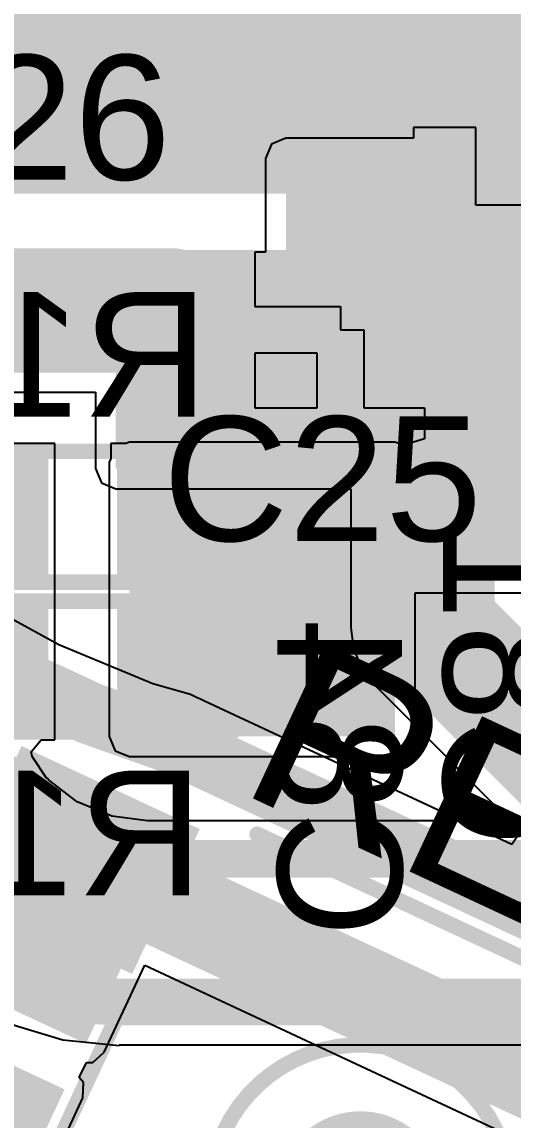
# Model space of a CAD drawing. Header units: millimetres. Extents: x -41 to 155, y -111 to 87.
# Drawn here: x -15.79 to -11.79, y -27.71 to -18.75 of the extents above; entities that cross this region are included whole.
import ezdxf

# ---------------------------------------------------------------- set-up
doc = ezdxf.new("R2010")
doc.units = ezdxf.units.MM
for name, color, linetype in [('BottomLayer', 5, 'Continuous'), ('BottomOverlay', 54, 'Continuous'), ('BottomPaste', 16, 'Continuous'), ('BottomSolder', 6, 'Continuous'), ('Mechanical1', 6, 'Continuous'), ('Mechanical2', 216, 'Continuous'), ('TopLayer', 1, 'Continuous'), ('TopOverlay', 2, 'Continuous'), ('TopPaste', 8, 'Continuous'), ('TopSolder', 216, 'Continuous')]:
    doc.layers.add(name, color=color, linetype=linetype)
doc.styles.add('Arial', font='', dxfattribs={"height": 0.2})
doc.styles.get('Arial').set_extended_font_data('Arial')

# ---------------------------------------------------------------- blocks, each defined once
blk = doc.blocks.new('R___0603_B_7')
at = {"layer": 'BottomLayer'}
for points in [[(-1.143, -0.4445), (-1.143, 0.4445), (-0.381, 0.4445), (-0.381, -0.4445)], [(0.381, -0.4445), (0.381, 0.4445), (1.143, 0.4445), (1.143, -0.4445)]]:
    blk.add_hatch(color=5, dxfattribs=at).paths.add_polyline_path(points)
at = {"layer": 'BottomPaste'}
for points in [[(-1.143, -0.4445), (-1.143, 0.4445), (-0.381, 0.4445), (-0.381, -0.4445)], [(0.381, -0.4445), (0.381, 0.4445), (1.143, 0.4445), (1.143, -0.4445)]]:
    blk.add_hatch(color=16, dxfattribs=at).paths.add_polyline_path(points)
at = {"layer": 'BottomSolder'}
for points in [[(-1.2446, -0.5461), (-1.2446, 0.5461), (-0.2794, 0.5461), (-0.2794, -0.5461)], [(0.2794, -0.5461), (0.2794, 0.5461), (1.2446, 0.5461), (1.2446, -0.5461)]]:
    blk.add_hatch(color=6, dxfattribs=at).paths.add_polyline_path(points)
at = {"layer": 'BottomOverlay', "const_width": 0.127}
for points in [[(-1.2192, 0.5334), (-1.2192, -0.5334)], [(1.2192, 0.5334), (-1.2192, 0.5334)], [(1.2192, 0.5334), (1.2192, -0.5334)], [(1.2192, -0.5334), (-1.2192, -0.5334)]]:
    blk.add_lwpolyline(points, dxfattribs=at)
at = {"layer": 'BottomOverlay', "const_width": 0.0635}
for points in [[(-1.25095, 0.5334, 1), (-1.18745, 0.5334, 1)], [(-1.25095, 0.5334, 1), (-1.18745, 0.5334, 1)], [(1.18745, 0.5334, 1), (1.25095, 0.5334, 1)], [(1.18745, 0.5334, 1), (1.25095, 0.5334, 1)], [(-1.25095, -0.5334, 1), (-1.18745, -0.5334, 1)], [(-1.25095, -0.5334, 1), (-1.18745, -0.5334, 1)], [(1.18745, -0.5334, 1), (1.25095, -0.5334, 1)], [(1.18745, -0.5334, 1), (1.25095, -0.5334, 1)]]:
    blk.add_lwpolyline(points, format="xyb", close=True, dxfattribs=at)
blk = doc.blocks.new('C___0603_12')
at = {"layer": 'TopLayer'}
for points in [[(-0.381, 0.4445), (-0.381, -0.4445), (-1.143, -0.4445), (-1.143, 0.4445)], [(1.143, 0.4445), (1.143, -0.4445), (0.381, -0.4445), (0.381, 0.4445)]]:
    blk.add_hatch(color=1, dxfattribs=at).paths.add_polyline_path(points)
at = {"layer": 'TopPaste'}
for points in [[(-0.381, 0.4445), (-0.381, -0.4445), (-1.143, -0.4445), (-1.143, 0.4445)], [(1.143, 0.4445), (1.143, -0.4445), (0.381, -0.4445), (0.381, 0.4445)]]:
    blk.add_hatch(color=8, dxfattribs=at).paths.add_polyline_path(points)
at = {"layer": 'TopSolder'}
for points in [[(-0.321, 0.5045), (-0.321, -0.5045), (-1.203, -0.5045), (-1.203, 0.5045)], [(1.203, 0.5045), (1.203, -0.5045), (0.321, -0.5045), (0.321, 0.5045)]]:
    blk.add_hatch(color=216, dxfattribs=at).paths.add_polyline_path(points)
at = {"layer": 'TopOverlay', "const_width": 0.127}
for points in [[(-1.2446, -0.5334), (-1.2446, 0.5334)], [(-0.4572, 0.5334), (-1.2446, 0.5334)], [(1.2446, 0.5334), (0.4572, 0.5334)], [(1.2446, -0.5334), (1.2446, 0.5334)], [(-0.4572, -0.5334), (-1.2446, -0.5334)], [(1.2446, -0.5334), (0.4572, -0.5334)]]:
    blk.add_lwpolyline(points, dxfattribs=at)
at = {"layer": 'TopOverlay', "const_width": 0.0635}
for points in [[(-1.2764, 0.5334, 1), (-1.2128, 0.5334, 1)], [(-1.2764, 0.5334, 1), (-1.2128, 0.5334, 1)], [(-0.4889, 0.5334, 1), (-0.4254, 0.5334, 1)], [(0.4254, 0.5334, 1), (0.4889, 0.5334, 1)], [(1.2128, 0.5334, 1), (1.2764, 0.5334, 1)], [(1.2128, 0.5334, 1), (1.2764, 0.5334, 1)], [(-1.2764, -0.5334, 1), (-1.2128, -0.5334, 1)], [(-1.2764, -0.5334, 1), (-1.2128, -0.5334, 1)], [(-0.4889, -0.5334, 1), (-0.4254, -0.5334, 1)], [(0.4254, -0.5334, 1), (0.4889, -0.5334, 1)], [(1.2128, -0.5334, 1), (1.2764, -0.5334, 1)], [(1.2128, -0.5334, 1), (1.2764, -0.5334, 1)]]:
    blk.add_lwpolyline(points, format="xyb", close=True, dxfattribs=at)
blk = doc.blocks.new('C___0603_13')
at = {"layer": 'TopLayer'}
for points in [[(-0.381, 0.4445), (-0.381, -0.4445), (-1.143, -0.4445), (-1.143, 0.4445)], [(1.143, 0.4445), (1.143, -0.4445), (0.381, -0.4445), (0.381, 0.4445)]]:
    blk.add_hatch(color=1, dxfattribs=at).paths.add_polyline_path(points)
at = {"layer": 'TopPaste'}
for points in [[(-0.381, 0.4445), (-0.381, -0.4445), (-1.143, -0.4445), (-1.143, 0.4445)], [(1.143, 0.4445), (1.143, -0.4445), (0.381, -0.4445), (0.381, 0.4445)]]:
    blk.add_hatch(color=8, dxfattribs=at).paths.add_polyline_path(points)
at = {"layer": 'TopSolder'}
for points in [[(-0.321, 0.5045), (-0.321, -0.5045), (-1.203, -0.5045), (-1.203, 0.5045)], [(1.203, 0.5045), (1.203, -0.5045), (0.321, -0.5045), (0.321, 0.5045)]]:
    blk.add_hatch(color=216, dxfattribs=at).paths.add_polyline_path(points)
at = {"layer": 'TopOverlay', "const_width": 0.127}
for points in [[(-1.2446, -0.5334), (-1.2446, 0.5334)], [(-0.4572, 0.5334), (-1.2446, 0.5334)], [(1.2446, 0.5334), (0.4572, 0.5334)], [(1.2446, -0.5334), (1.2446, 0.5334)], [(-0.4572, -0.5334), (-1.2446, -0.5334)], [(1.2446, -0.5334), (0.4572, -0.5334)]]:
    blk.add_lwpolyline(points, dxfattribs=at)
at = {"layer": 'TopOverlay', "const_width": 0.0635}
for points in [[(-1.2764, 0.5334, 1), (-1.2128, 0.5334, 1)], [(-1.2764, 0.5334, 1), (-1.2128, 0.5334, 1)], [(-0.4889, 0.5334, 1), (-0.4254, 0.5334, 1)], [(0.4254, 0.5334, 1), (0.4889, 0.5334, 1)], [(1.2128, 0.5334, 1), (1.2764, 0.5334, 1)], [(1.2128, 0.5334, 1), (1.2764, 0.5334, 1)], [(-1.2764, -0.5334, 1), (-1.2128, -0.5334, 1)], [(-1.2764, -0.5334, 1), (-1.2128, -0.5334, 1)], [(-0.4889, -0.5334, 1), (-0.4254, -0.5334, 1)], [(0.4254, -0.5334, 1), (0.4889, -0.5334, 1)], [(1.2128, -0.5334, 1), (1.2764, -0.5334, 1)], [(1.2128, -0.5334, 1), (1.2764, -0.5334, 1)]]:
    blk.add_lwpolyline(points, format="xyb", close=True, dxfattribs=at)
blk = doc.blocks.new('R___0603_B_18')
at = {"layer": 'BottomLayer'}
for points in [[(-1.143, -0.4445), (-1.143, 0.4445), (-0.381, 0.4445), (-0.381, -0.4445)], [(0.381, -0.4445), (0.381, 0.4445), (1.143, 0.4445), (1.143, -0.4445)]]:
    blk.add_hatch(color=5, dxfattribs=at).paths.add_polyline_path(points)
at = {"layer": 'BottomPaste'}
for points in [[(-1.143, -0.4445), (-1.143, 0.4445), (-0.381, 0.4445), (-0.381, -0.4445)], [(0.381, -0.4445), (0.381, 0.4445), (1.143, 0.4445), (1.143, -0.4445)]]:
    blk.add_hatch(color=16, dxfattribs=at).paths.add_polyline_path(points)
at = {"layer": 'BottomSolder'}
for points in [[(-1.2446, -0.5461), (-1.2446, 0.5461), (-0.2794, 0.5461), (-0.2794, -0.5461)], [(0.2794, -0.5461), (0.2794, 0.5461), (1.2446, 0.5461), (1.2446, -0.5461)]]:
    blk.add_hatch(color=6, dxfattribs=at).paths.add_polyline_path(points)
at = {"layer": 'BottomOverlay', "const_width": 0.127}
for points in [[(-1.2192, 0.5334), (-1.2192, -0.5334)], [(1.2192, 0.5334), (-1.2192, 0.5334)], [(1.2192, 0.5334), (1.2192, -0.5334)], [(1.2192, -0.5334), (-1.2192, -0.5334)]]:
    blk.add_lwpolyline(points, dxfattribs=at)
at = {"layer": 'BottomOverlay', "const_width": 0.0635}
for points in [[(-1.25095, 0.5334, 1), (-1.18745, 0.5334, 1)], [(-1.25095, 0.5334, 1), (-1.18745, 0.5334, 1)], [(1.18745, 0.5334, 1), (1.25095, 0.5334, 1)], [(1.18745, 0.5334, 1), (1.25095, 0.5334, 1)], [(-1.25095, -0.5334, 1), (-1.18745, -0.5334, 1)], [(-1.25095, -0.5334, 1), (-1.18745, -0.5334, 1)], [(1.18745, -0.5334, 1), (1.25095, -0.5334, 1)], [(1.18745, -0.5334, 1), (1.25095, -0.5334, 1)]]:
    blk.add_lwpolyline(points, format="xyb", close=True, dxfattribs=at)
blk = doc.blocks.new('CAP_0603_B_57')
at = {"layer": 'BottomLayer'}
for points in [[(-1.143, -0.4445), (-1.143, 0.4445), (-0.381, 0.4445), (-0.381, -0.4445)], [(0.381, -0.4445), (0.381, 0.4445), (1.143, 0.4445), (1.143, -0.4445)]]:
    blk.add_hatch(color=5, dxfattribs=at).paths.add_polyline_path(points)
at = {"layer": 'BottomPaste'}
for points in [[(-1.143, -0.4445), (-1.143, 0.4445), (-0.381, 0.4445), (-0.381, -0.4445)], [(0.381, -0.4445), (0.381, 0.4445), (1.143, 0.4445), (1.143, -0.4445)]]:
    blk.add_hatch(color=16, dxfattribs=at).paths.add_polyline_path(points)
at = {"layer": 'BottomSolder'}
for points in [[(-1.203, -0.5045), (-1.203, 0.5045), (-0.321, 0.5045), (-0.321, -0.5045)], [(0.321, -0.5045), (0.321, 0.5045), (1.203, 0.5045), (1.203, -0.5045)]]:
    blk.add_hatch(color=6, dxfattribs=at).paths.add_polyline_path(points)
at = {"layer": 'BottomOverlay', "const_width": 0.127}
for points in [[(-0.4572, 0.5334), (-1.2446, 0.5334)], [(-1.2446, -0.5334), (-1.2446, 0.5334)], [(1.2446, 0.5334), (0.4572, 0.5334)], [(1.2446, -0.5334), (1.2446, 0.5334)], [(-0.4572, -0.5334), (-1.2446, -0.5334)], [(1.2446, -0.5334), (0.4572, -0.5334)]]:
    blk.add_lwpolyline(points, dxfattribs=at)
at = {"layer": 'BottomOverlay', "const_width": 0.0635}
for points in [[(-1.2764, 0.5334, 1), (-1.2128, 0.5334, 1)], [(-1.2764, 0.5334, 1), (-1.2128, 0.5334, 1)], [(-0.4889, 0.5334, 1), (-0.4254, 0.5334, 1)], [(0.4254, 0.5334, 1), (0.4889, 0.5334, 1)], [(1.2128, 0.5334, 1), (1.2764, 0.5334, 1)], [(1.2128, 0.5334, 1), (1.2764, 0.5334, 1)], [(-1.2764, -0.5334, 1), (-1.2128, -0.5334, 1)], [(-1.2764, -0.5334, 1), (-1.2128, -0.5334, 1)], [(-0.4889, -0.5334, 1), (-0.4254, -0.5334, 1)], [(0.4254, -0.5334, 1), (0.4889, -0.5334, 1)], [(1.2128, -0.5334, 1), (1.2764, -0.5334, 1)], [(1.2128, -0.5334, 1), (1.2764, -0.5334, 1)]]:
    blk.add_lwpolyline(points, format="xyb", close=True, dxfattribs=at)
blk = doc.blocks.new('C___0603_B_67')
at = {"layer": 'BottomLayer'}
for points in [[(-1.143, -0.4445), (-1.143, 0.4445), (-0.381, 0.4445), (-0.381, -0.4445)], [(0.381, -0.4445), (0.381, 0.4445), (1.143, 0.4445), (1.143, -0.4445)]]:
    blk.add_hatch(color=5, dxfattribs=at).paths.add_polyline_path(points)
at = {"layer": 'BottomPaste'}
for points in [[(-1.143, -0.4445), (-1.143, 0.4445), (-0.381, 0.4445), (-0.381, -0.4445)], [(0.381, -0.4445), (0.381, 0.4445), (1.143, 0.4445), (1.143, -0.4445)]]:
    blk.add_hatch(color=16, dxfattribs=at).paths.add_polyline_path(points)
at = {"layer": 'BottomSolder'}
for points in [[(-1.203, -0.5045), (-1.203, 0.5045), (-0.321, 0.5045), (-0.321, -0.5045)], [(0.321, -0.5045), (0.321, 0.5045), (1.203, 0.5045), (1.203, -0.5045)]]:
    blk.add_hatch(color=6, dxfattribs=at).paths.add_polyline_path(points)
at = {"layer": 'BottomOverlay', "const_width": 0.127}
for points in [[(-0.4572, 0.5334), (-1.2446, 0.5334)], [(-1.2446, -0.5334), (-1.2446, 0.5334)], [(1.2446, 0.5334), (0.4572, 0.5334)], [(1.2446, -0.5334), (1.2446, 0.5334)], [(-0.4572, -0.5334), (-1.2446, -0.5334)], [(1.2446, -0.5334), (0.4572, -0.5334)]]:
    blk.add_lwpolyline(points, dxfattribs=at)
at = {"layer": 'BottomOverlay', "const_width": 0.0635}
for points in [[(-1.2764, 0.5334, 1), (-1.2128, 0.5334, 1)], [(-1.2764, 0.5334, 1), (-1.2128, 0.5334, 1)], [(-0.4889, 0.5334, 1), (-0.4254, 0.5334, 1)], [(0.4254, 0.5334, 1), (0.4889, 0.5334, 1)], [(1.2128, 0.5334, 1), (1.2764, 0.5334, 1)], [(1.2128, 0.5334, 1), (1.2764, 0.5334, 1)], [(-1.2764, -0.5334, 1), (-1.2128, -0.5334, 1)], [(-1.2764, -0.5334, 1), (-1.2128, -0.5334, 1)], [(-0.4889, -0.5334, 1), (-0.4254, -0.5334, 1)], [(0.4254, -0.5334, 1), (0.4889, -0.5334, 1)], [(1.2128, -0.5334, 1), (1.2764, -0.5334, 1)], [(1.2128, -0.5334, 1), (1.2764, -0.5334, 1)]]:
    blk.add_lwpolyline(points, format="xyb", close=True, dxfattribs=at)
blk = doc.blocks.new('TS_1109S_C_B_78')
at = {"layer": 'TopLayer'}
for points in [[(-3.95, 2.05), (-2.55, 2.05), (-2.55, 0.95), (-3.95, 0.95)], [(2.55, 2.05), (3.95, 2.05), (3.95, 0.95), (2.55, 0.95)], [(-3.95, -0.95), (-2.55, -0.95), (-2.55, -2.05), (-3.95, -2.05)], [(2.55, -0.95), (3.95, -0.95), (3.95, -2.05), (2.55, -2.05)]]:
    blk.add_hatch(color=1, dxfattribs=at).paths.add_polyline_path(points)
at = {"layer": 'TopPaste'}
for points in [[(-3.95, 2.05), (-2.55, 2.05), (-2.55, 0.95), (-3.95, 0.95)], [(2.55, 2.05), (3.95, 2.05), (3.95, 0.95), (2.55, 0.95)], [(-3.95, -0.95), (-2.55, -0.95), (-2.55, -2.05), (-3.95, -2.05)], [(2.55, -0.95), (3.95, -0.95), (3.95, -2.05), (2.55, -2.05)]]:
    blk.add_hatch(color=8, dxfattribs=at).paths.add_polyline_path(points)
at = {"layer": 'TopSolder'}
for points in [[(-4.0516, 2.1516), (-2.4484, 2.1516), (-2.4484, 0.8484), (-4.0516, 0.8484)], [(2.4484, 2.1516), (4.0516, 2.1516), (4.0516, 0.8484), (2.4484, 0.8484)], [(-4.0516, -0.8484), (-2.4484, -0.8484), (-2.4484, -2.1516), (-4.0516, -2.1516)], [(2.4484, -0.8484), (4.0516, -0.8484), (4.0516, -2.1516), (2.4484, -2.1516)]]:
    blk.add_hatch(color=216, dxfattribs=at).paths.add_polyline_path(points)
at = {"layer": 'TopOverlay', "const_width": 0.127}
for points in [[(-2.0066, 2.3114), (2.0574, 2.3114)], [(-2.413, -0.7112), (-2.413, 0.7112)], [(2.413, -0.7112), (2.413, 0.7112)], [(-2.0066, -2.3114), (2.0574, -2.3114)]]:
    blk.add_lwpolyline(points, dxfattribs=at)
at = {"layer": 'TopOverlay'}
for points, const_width in [([(-2.0384, 2.3114, 1), (-1.9749, 2.3114, 1)], 0.0635), ([(2.0256, 2.3114, 1), (2.0891, 2.3114, 1)], 0.0635), ([(1.2258, 0, 1), (-1.2258, 0, 1)], 0.127), ([(-2.4447, 0.7112, 1), (-2.3812, 0.7112, 1)], 0.0635), ([(2.3813, 0.7112, 1), (2.4447, 0.7112, 1)], 0.0635), ([(0.5571, 0, 1), (-0.5571, 0, 1)], 0.254), ([(-0.6206, 0, 1), (-0.4936, 0, 1)], 0.127), ([(0.4936, 0, 1), (0.6206, 0, 1)], 0.127), ([(-1.2575, 0, 1), (-1.194, 0, 1)], 0.0635), ([(1.194, 0, 1), (1.2575, 0, 1)], 0.0635), ([(-2.4448, -0.7112, 1), (-2.3813, -0.7112, 1)], 0.0635), ([(2.3813, -0.7112, 1), (2.4448, -0.7112, 1)], 0.0635), ([(-2.0384, -2.3114, 1), (-1.9749, -2.3114, 1)], 0.0635), ([(2.0257, -2.3114, 1), (2.0892, -2.3114, 1)], 0.0635)]:
    blk.add_lwpolyline(points, format="xyb", close=True, dxfattribs=dict(at, const_width=const_width))

msp = doc.modelspace()

# ---------------------------------------------------------------- hatches: boundary and pattern name
at = {"layer": 'BottomLayer'}
for points in [[(-13.6373, -21.0981), (-10.1365, -21.0981), (-10.1365, -19.8683), (-13.6373, -19.8683)], [(-12.3419, -22.1543), (-8.9985, -22.1543), (-8.9985, -21.3923), (-12.3419, -21.3923)], [(-14.9129, -24.58), (-12.7483, -24.58), (-12.7483, -22.3448), (-14.9129, -22.3448)], [(-14.7828, -23.244), (-10.1365, -23.244), (-10.1365, -22.355), (-14.7828, -22.355)]]:
    msp.add_hatch(color=5, dxfattribs=at).paths.add_polyline_path(points)
at = {"layer": 'TopLayer'}
for points in [[(-17.018, -20.1549), (-10.3251, -20.1549), (-10.3251, -16.6515), (-17.018, -16.6515)], [(-14.4653, -19.8648), (-8.9498, -19.8648), (-8.9498, -19.5148), (-14.4653, -19.5148)], [(-15.0241, -21.1074), (-8.9498, -21.1074), (-8.9498, -20.6148), (-15.0241, -20.6148)], [(-15.0241, -22.3962), (-9.8679, -22.3962), (-9.8679, -20.6148), (-15.0241, -20.6148)], [(-17.2825, -26.1461), (-15.2677, -27.0856), (-14.4749, -25.3854), (-16.4897, -24.4459)], [(-18.2224, -28.1618), (-16.2077, -29.1013), (-15.4415, -27.4582), (-17.4562, -26.5188)]]:
    msp.add_hatch(color=1, dxfattribs=at).paths.add_polyline_path(points)

# ---------------------------------------------------------------- linework, layer by layer
at = {"layer": 'BottomLayer'}
for p, q in [((-12.0879, -19.6143), (-12.5959, -19.6143)), ((-12.5959, -19.6143), (-12.5959, -19.7033)), ((-12.0879, -20.2493), (-12.0879, -19.6143)), ((-13.7539, -19.7517), (-13.8023, -19.8683)), ((-13.6373, -19.7033), (-13.7539, -19.7517)), ((-12.5959, -19.7033), (-13.6373, -19.7033)), ((-13.8023, -19.8683), (-13.8023, -20.6303)), ((-11.7069, -20.2493), (-12.0879, -20.2493)), ((-13.8023, -20.6303), (-13.8913, -20.6303)), ((-13.8913, -20.6303), (-13.8913, -21.0748)), ((-13.8913, -21.0748), (-13.1928, -21.0748)), ((-13.1928, -21.0748), (-13.1928, -21.2653)), ((-13.1928, -21.2653), (-13.0023, -21.2653)), ((-13.0023, -21.2653), (-13.0023, -21.9003)), ((-13.3833, -21.4558), (-13.8913, -21.4558)), ((-13.8913, -21.4558), (-13.8913, -21.9003)), ((-13.3833, -21.9003), (-13.3833, -21.4558)), ((-13.8913, -21.9003), (-13.3833, -21.9003)), ((-13.0023, -21.9003), (-12.5069, -21.9003)), ((-12.5069, -21.9003), (-12.5069, -22.1543)), ((-15.5225, -22.1924), (-16.5893, -22.1924)), ((-15.5225, -23.2861), (-15.5225, -22.1924)), ((-14.9432, -22.1924), (-15.0653, -22.1924)), ((-15.0653, -22.1924), (-15.0653, -22.3145)), ((-14.9129, -22.1798), (-14.9432, -22.1924)), ((-12.7483, -22.1798), (-14.9129, -22.1798)), ((-12.7237, -22.19), (-12.7483, -22.1798)), ((-12.6242, -22.19), (-12.7237, -22.19)), ((-12.5069, -22.1543), (-12.6242, -22.19)), ((-15.0653, -22.3145), (-15.0779, -22.3448)), ((-15.0779, -22.3448), (-15.0779, -24.58)), ((-15.5225, -23.3862), (-15.5225, -23.2861)), ((-15.5225, -23.4131), (-15.5225, -23.3862)), ((-15.5225, -23.3862), (-15.5225, -23.3862)), ((-15.5225, -24.6069), (-15.5225, -23.4131)), ((-15.5225, -23.4131), (-15.5225, -23.4131)), ((-12.5833, -24.58), (-12.5833, -23.409)), ((-12.5833, -23.409), (-11.0637, -23.409)), ((-15.7136, -24.705), (-15.6331, -24.6069)), ((-15.6331, -24.6069), (-15.5225, -24.6069)), ((-15.0779, -24.58), (-15.0295, -24.6966)), ((-12.6317, -24.6966), (-12.5833, -24.58)), ((-15.7059, -24.7439), (-15.7136, -24.705)), ((-15.0295, -24.6966), (-14.9129, -24.745)), ((-12.7483, -24.745), (-12.6317, -24.6966)), ((-15.5881, -24.9202), (-15.7059, -24.7439)), ((-14.9129, -24.745), (-12.7483, -24.745)), ((-15.5791, -24.9263), (-15.5881, -24.9202)), ((-15.5734, -24.9346), (-15.5791, -24.9263)), ((-15.3392, -25.1144), (-15.5734, -24.9346)), ((-15.0572, -25.2312), (-15.3392, -25.1144)), ((-14.7645, -25.2697), (-15.0572, -25.2312)), ((-14.7546, -25.2678), (-14.7645, -25.2697)), ((-9.195, -25.2678), (-14.7546, -25.2678)), ((-15.8969, -26.9216), (-15.4562, -27.0553)), ((-15.4562, -27.0553), (-14.998, -27.1004)), ((-14.998, -27.1004), (-14.998, -27.0958)), ((-14.998, -27.0958), (-8.2896, -27.0958))]:
    msp.add_line(p, q, dxfattribs=at)
for points, const_width in [([(-15.7988, -25.146, -0.198912), (-16.0559, -24.5253)], 0.3048), ([(-14.7546, -25.5785, -0.198912), (-15.7988, -25.146)], 0.3048), ([(-14.998, -26.7462, -0.198912), (-16.4084, -26.162)], 0.381)]:
    msp.add_lwpolyline(points, format="xyb", dxfattribs=dict(at, const_width=const_width))
for points, const_width in [([(-15.875, -25.146, 1), (-15.7226, -25.146, 1)], 0.1524), ([(-15.875, -25.146, 1), (-15.7226, -25.146, 1)], 0.1524), ([(-14.8308, -25.5785, 1), (-14.6784, -25.5785, 1)], 0.1524), ([(-14.8308, -25.5785, 1), (-14.6784, -25.5785, 1)], 0.1524), ([(-15.0933, -26.7462, 1), (-14.9028, -26.7462, 1)], 0.1905), ([(-15.0933, -26.7462, 1), (-14.9028, -26.7462, 1)], 0.1905)]:
    msp.add_lwpolyline(points, format="xyb", close=True, dxfattribs=dict(at, const_width=const_width))
for points, const_width in [([(-14.7546, -25.5785), (-9.195, -25.5785)], 0.3048), ([(-14.998, -26.7462), (-8.2896, -26.7462)], 0.381)]:
    msp.add_lwpolyline(points, dxfattribs=dict(at, const_width=const_width))
at = {"layer": 'Mechanical1', "const_width": 0.254}
msp.add_lwpolyline([(-26.7326, 19.8284, -3.064051), (-27.0164, -19.4272)], format="xyb", dxfattribs=at)
at = {"layer": 'Mechanical2', "const_width": 0.254}
msp.add_lwpolyline([(-27.7733, 19.435, -3.216016), (-28.067, -19.0083)], format="xyb", dxfattribs=at)
at = {"layer": 'TopLayer'}
for p, q in [((-20.4117, -21.7735), (-15.1891, -21.7735)), ((-15.1891, -21.7735), (-15.1891, -22.3962)), ((-15.1891, -22.3962), (-15.1407, -22.5128)), ((-15.1407, -22.5128), (-15.0241, -22.5611)), ((-15.0241, -22.5611), (-13.1078, -22.5611)), ((-13.1078, -22.5611), (-13.1078, -23.6925)), ((-15.4893, -23.8335), (-15.9339, -23.5878)), ((-13.1078, -23.6925), (-13.1078, -23.6926)), ((-13.1078, -23.6926), (-13.0851, -23.865)), ((-14.7234, -24.1508), (-15.4893, -23.8335)), ((-13.0851, -23.865), (-13.0186, -24.0256)), ((-13.0186, -24.0256), (-12.9127, -24.1636)), ((-14.4146, -24.2398), (-14.7234, -24.1508)), ((-12.9127, -24.1636), (-11.7206, -25.3557)), ((-14.3607, -24.2648), (-14.4146, -24.2397)), ((-14.4146, -24.2397), (-14.4146, -24.2398)), ((-14.3333, -24.2775), (-14.3607, -24.2648)), ((-14.3277, -24.2801), (-14.3333, -24.2775)), ((-14.3063, -24.2901), (-14.3277, -24.2801)), ((-14.3047, -24.2908), (-14.3063, -24.2901)), ((-14.3, -24.293), (-14.3047, -24.2908)), ((-11.7945, -25.4613), (-14.3, -24.293)), ((-11.7206, -25.3557), (-11.7945, -25.4613)), ((-15.1182, -27.1553), (-14.7877, -26.4465)), ((-14.7877, -26.4465), (-10.4531, -28.4677)), ((-15.2108, -27.2401), (-15.1182, -27.1553)), ((-15.3222, -27.3629), (-15.2641, -27.2383)), ((-15.2641, -27.2383), (-15.2113, -27.2406)), ((-15.2113, -27.2406), (-15.2108, -27.2401)), ((-15.2865, -27.4018), (-15.3222, -27.3629)), ((-15.292, -27.528), (-15.2865, -27.4018)), ((-15.4859, -27.9438), (-15.292, -27.528))]:
    msp.add_line(p, q, dxfattribs=at)
for points, const_width in [([(-20.4118, -21.1074), (-14.5796, -21.1074)], 1.016), ([(-12.7959, -21.5339), (-12.7959, -21.477)], 1.016), ([(-12.7959, -21.5339), (-12.4417, -21.8882)], 1.016), ([(-12.4417, -23.6926), (-12.4417, -21.8882)], 1.016), ([(-12.4417, -23.6926), (-11.2171, -24.9171)], 1.016), ([(-14.5355, -24.6404), (-14.5029, -24.6556)], 0.508), ([(-14.5029, -24.6556), (-9.3127, -27.0759)], 0.508), ([(-15.3701, -25.5597), (-15.3418, -25.588)], 0.762), ([(-15.3418, -25.588), (-9.4508, -28.3351)], 0.762)]:
    msp.add_lwpolyline(points, dxfattribs=dict(at, const_width=const_width))
for points, const_width in [([(-14.8336, -21.1074, 1), (-14.3256, -21.1074, 1)], 0.508), ([(-13.0499, -21.477, 1), (-12.5419, -21.477, 1)], 0.508), ([(-13.0499, -21.5339, 1), (-12.5419, -21.5339, 1)], 0.508), ([(-13.0499, -21.5339, 1), (-12.5419, -21.5339, 1)], 0.508), ([(-12.6957, -21.8882, 1), (-12.1877, -21.8882, 1)], 0.508), ([(-12.6957, -21.8882, 1), (-12.1877, -21.8882, 1)], 0.508), ([(-12.6957, -23.6926, 1), (-12.1877, -23.6926, 1)], 0.508), ([(-12.6957, -23.6926, 1), (-12.1877, -23.6926, 1)], 0.508), ([(-14.6625, -24.6404, 1), (-14.4085, -24.6404, 1)], 0.254), ([(-14.6625, -24.6404, 1), (-14.4085, -24.6404, 1)], 0.254), ([(-14.6299, -24.6556, 1), (-14.3759, -24.6556, 1)], 0.254), ([(-14.6299, -24.6556, 1), (-14.3759, -24.6556, 1)], 0.254), ([(-15.5606, -25.5597, 1), (-15.1796, -25.5597, 1)], 0.381), ([(-15.5323, -25.588, 1), (-15.1513, -25.588, 1)], 0.381), ([(-15.5323, -25.588, 1), (-15.1513, -25.588, 1)], 0.381)]:
    msp.add_lwpolyline(points, format="xyb", close=True, dxfattribs=dict(at, const_width=const_width))
at = {"layer": 'TopLayer', "const_width": 0.508}
msp.add_lwpolyline([(-14.5355, -24.6404, -0.071544), (-16.5487, -23.7026)], format="xyb", dxfattribs=at)

# ---------------------------------------------------------------- block references
for name, p, rotation in [('C___0603_12', (-13.589, -20.3454), 270), ('C___0603_13', (-12.2174, -20.3454), 270), ('C___0603_B_67', (-11.8974, -21.0113), 270), ('CAP_0603_B_57', (-13.1928, -22.0273), 270), ('R___0603_B_7', (-15.2939, -22.7893), 180), ('R___0603_B_18', (-15.2939, -24.01), 180), ('TS_1109S_C_B_78', (-13.0302, -28.321), 335.0000000000001)]:
    msp.add_blockref(name, p, dxfattribs=dict(rotation=rotation))

# ---------------------------------------------------------------- texts
at = {"layer": 'BottomOverlay', "style": 'Arial', "text_generation_flag": 2}
for s, p in [('R13', (-14.2683, -21.9729)), ('R14', (-14.3107, -25.8756))]:
    msp.add_text(s, height=1.016, dxfattribs=at).set_placement(p)
for s, p in [('C81', (-12.3552, -25.4818)), ('C84', (-13.7065, -26.2198))]:
    msp.add_text(s, height=1.016, rotation=270, dxfattribs=at).set_placement(p)
at = {"layer": 'TopOverlay', "style": 'Arial'}
for s, p in [('C26', (-17.1784, -20.0404)), ('C25', (-14.6415, -22.9868))]:
    msp.add_text(s, height=1.016, dxfattribs=at).set_placement(p)
msp.add_text('RESET', height=1.397, rotation=335, dxfattribs=at).set_placement((-14.0507, -25.0184))

doc.saveas('drawing.dxf')
